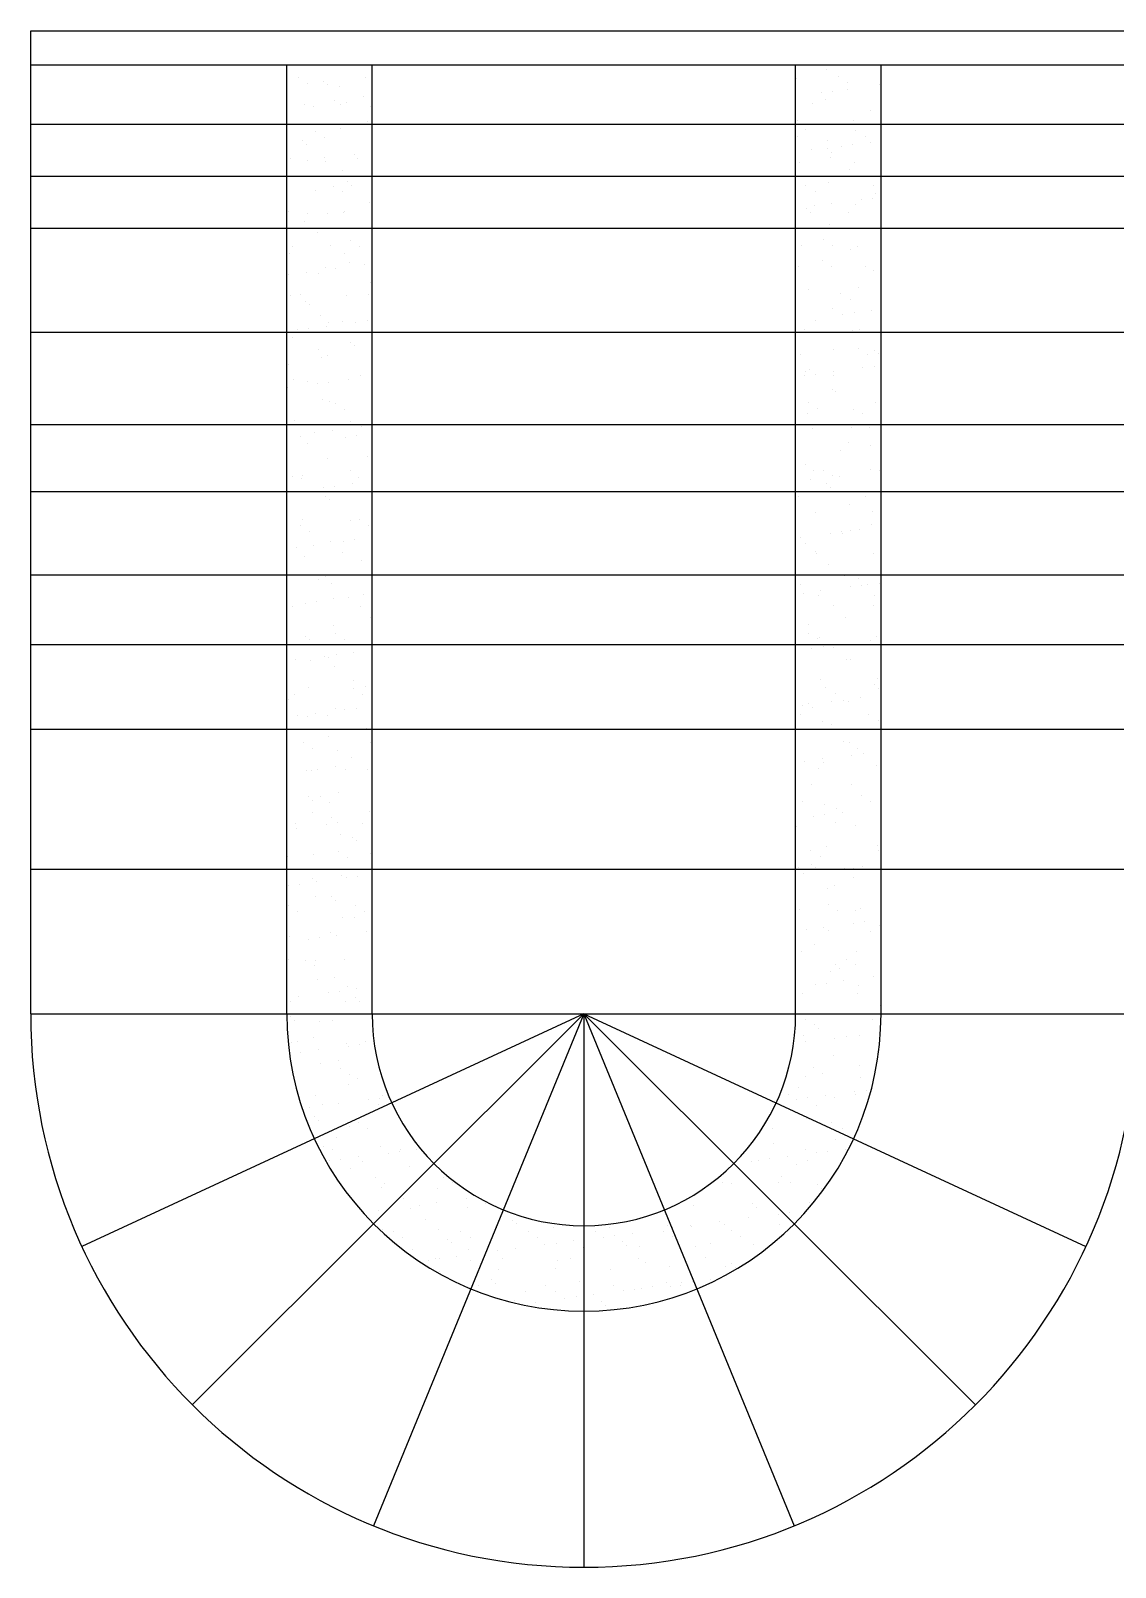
# Model space of a CAD drawing. Header units: inches. Extents: x 3.4 to 45.9, y 7.2 to 32.
# Drawn here: x 36.095 to 36.667, y 29.565 to 30.374 of the extents above; entities that cross this region are included whole.
import ezdxf

# ---------------------------------------------------------------- set-up
doc = ezdxf.new("R2010")
doc.units = ezdxf.units.IN
doc.header["$MEASUREMENT"] = 0
doc.layers.add('02', color=2, linetype='Continuous')
doc.layers.add('4', color=4, linetype='Continuous')

msp = doc.modelspace()

# ---------------------------------------------------------------- linework, layer by layer
at = {"layer": '02'}
for p, q in [((36.09511, 30.35632), (37.84471, 30.35632)), ((36.23011, 29.85613), (36.23011, 30.35632)), ((36.24331, 30.35625), (36.24331, 30.35625)), ((36.27511, 29.85613), (36.27511, 30.35632)), ((36.49831, 29.85613), (36.49831, 30.35632)), ((36.51443, 30.35392), (36.51443, 30.35392)), ((36.54331, 29.85613), (36.54331, 30.35632)), ((36.23611, 30.34967), (36.23611, 30.34967)), ((36.24093, 30.3466), (36.24093, 30.3466)), ((36.24936, 30.34771), (36.24936, 30.34771)), ((36.25147, 30.34577), (36.25147, 30.34577)), ((36.25781, 30.3448), (36.25781, 30.3448)), ((36.27171, 30.34973), (36.27171, 30.34973)), ((36.49866, 30.349), (36.49866, 30.349)), ((36.52087, 30.35018), (36.52087, 30.35018)), ((36.52569, 30.34711), (36.52569, 30.34711)), ((36.52581, 30.34349), (36.52581, 30.34349)), ((36.5425, 30.34579), (36.5425, 30.34579)), ((36.23954, 30.3355), (36.23954, 30.3355)), ((36.25506, 30.33754), (36.25506, 30.33754)), ((36.25828, 30.33554), (36.25828, 30.33554)), ((36.26141, 30.33666), (36.26141, 30.33666)), ((36.27031, 30.33955), (36.27031, 30.33955)), ((36.50745, 30.33599), (36.50745, 30.33599)), ((36.51174, 30.34174), (36.51174, 30.34174)), ((36.51412, 30.33828), (36.51412, 30.33828)), ((36.51769, 30.34252), (36.51769, 30.34252)), ((36.54304, 30.33606), (36.54304, 30.33606)), ((36.23025, 30.33427), (36.23025, 30.33427)), ((36.24403, 30.33422), (36.24403, 30.33422)), ((36.27395, 30.3346), (36.27395, 30.3346)), ((36.49938, 30.32698), (36.49938, 30.32698)), ((36.52862, 30.32684), (36.52862, 30.32684)), ((36.53786, 30.33245), (36.53786, 30.33245)), ((36.09511, 30.32509), (37.84849, 30.32509)), ((36.24534, 30.32104), (36.24534, 30.32104)), ((36.25853, 30.32277), (36.25853, 30.32277)), ((36.27279, 30.32624), (36.27279, 30.32624)), ((36.2749, 30.32431), (36.2749, 30.32431)), ((36.5035, 30.32242), (36.5035, 30.32242)), ((36.5301, 30.32156), (36.5301, 30.32156)), ((36.23843, 30.31621), (36.23843, 30.31621)), ((36.24054, 30.31428), (36.24054, 30.31428)), ((36.25016, 30.31797), (36.25016, 30.31797)), ((36.27467, 30.31258), (36.27467, 30.31258)), ((36.49933, 30.31843), (36.49933, 30.31843)), ((36.50675, 30.31149), (36.50675, 30.31149)), ((36.51484, 30.31626), (36.51484, 30.31626)), ((36.51487, 30.312), (36.51487, 30.312)), ((36.52228, 30.31353), (36.52228, 30.31353)), ((36.52823, 30.31431), (36.52823, 30.31431)), ((36.53492, 30.31849), (36.53492, 30.31849)), ((36.53752, 30.31554), (36.53752, 30.31554)), ((36.23192, 30.30685), (36.23192, 30.30685)), ((36.24078, 30.30607), (36.24078, 30.30607)), ((36.25008, 30.30729), (36.25008, 30.30729)), ((36.25048, 30.30516), (36.25048, 30.30516)), ((36.2656, 30.30933), (36.2656, 30.30933)), ((36.26752, 30.30692), (36.26752, 30.30692)), ((36.5001, 30.30495), (36.5001, 30.30495)), ((36.51668, 30.30737), (36.51668, 30.30737)), ((36.51698, 30.31007), (36.51698, 30.31007)), ((36.52934, 30.30481), (36.52934, 30.30481)), ((36.09511, 30.2977), (37.84849, 30.2977)), ((36.25925, 30.30075), (36.25925, 30.30075)), ((36.26186, 30.29474), (36.26186, 30.29474)), ((36.52692, 30.30095), (36.52692, 30.30095)), ((36.24547, 30.29017), (36.24547, 30.29017)), ((36.25458, 30.29242), (36.25458, 30.29242)), ((36.2594, 30.28935), (36.2594, 30.28935)), ((36.26396, 30.29281), (36.26396, 30.29281)), ((36.50374, 30.29287), (36.50374, 30.29287)), ((36.50856, 30.2898), (36.50856, 30.2898)), ((36.51556, 30.29424), (36.51556, 30.29424)), ((36.53933, 30.29294), (36.53933, 30.29294)), ((36.54041, 30.2886), (36.54041, 30.2886)), ((36.23074, 30.27887), (36.23074, 30.27887)), ((36.24115, 30.27823), (36.24115, 30.27823)), ((36.25997, 30.27873), (36.25997, 30.27873)), ((36.26062, 30.27908), (36.26062, 30.27908)), ((36.27391, 30.2837), (36.27391, 30.2837)), ((36.50394, 30.2805), (36.50394, 30.2805)), ((36.50605, 30.27857), (36.50605, 30.27857)), ((36.508, 30.28206), (36.508, 30.28206)), ((36.51729, 30.28328), (36.51729, 30.28328)), ((36.52591, 30.27875), (36.52591, 30.27875)), ((36.53006, 30.28279), (36.53006, 30.28279)), ((36.53281, 30.28532), (36.53281, 30.28532)), ((36.53876, 30.28611), (36.53876, 30.28611)), ((36.09511, 30.27031), (37.84849, 30.27031)), ((36.23955, 30.27366), (36.23955, 30.27366)), ((36.25132, 30.27786), (36.25132, 30.27786)), ((36.51628, 30.27221), (36.51628, 30.27221)), ((36.24619, 30.26815), (36.24619, 30.26815)), ((36.26381, 30.2638), (36.26381, 30.2638)), ((36.51297, 30.26425), (36.51297, 30.26425)), ((36.23146, 30.25684), (36.23146, 30.25684)), ((36.23303, 30.26066), (36.23303, 30.26066)), ((36.25303, 30.26131), (36.25303, 30.26131)), ((36.26069, 30.2567), (36.26069, 30.2567)), ((36.26863, 30.26073), (36.26863, 30.26073)), ((36.50154, 30.2609), (36.50154, 30.2609)), ((36.51779, 30.26118), (36.51779, 30.26118)), ((36.52737, 30.25903), (36.52737, 30.25903)), ((36.53078, 30.26076), (36.53078, 30.26076)), ((36.24039, 30.24683), (36.24039, 30.24683)), ((36.24691, 30.24613), (36.24691, 30.24613)), ((36.25038, 30.24961), (36.25038, 30.24961)), ((36.25591, 30.24887), (36.25591, 30.24887)), ((36.26298, 30.2522), (36.26298, 30.2522)), ((36.27115, 30.25088), (36.27115, 30.25088)), ((36.49955, 30.25006), (36.49955, 30.25006)), ((36.51259, 30.25307), (36.51259, 30.25307)), ((36.517, 30.25019), (36.517, 30.25019)), ((36.53514, 30.25013), (36.53514, 30.25013)), ((36.53942, 30.24799), (36.53942, 30.24799)), ((36.23109, 30.2456), (36.23109, 30.2456)), ((36.27435, 30.24177), (36.27435, 30.24177)), ((36.50506, 30.23796), (36.50506, 30.23796)), ((36.5315, 30.23874), (36.5315, 30.23874)), ((36.23218, 30.23482), (36.23218, 30.23482)), ((36.23744, 30.23511), (36.23744, 30.23511)), ((36.23999, 30.23174), (36.23999, 30.23174)), ((36.2421, 30.22981), (36.2421, 30.22981)), ((36.26141, 30.23468), (36.26141, 30.23468)), ((36.27304, 30.23518), (36.27304, 30.23518)), ((36.5222, 30.23563), (36.5222, 30.23563)), ((36.52702, 30.23256), (36.52702, 30.23256)), ((36.24763, 30.2241), (36.24763, 30.2241)), ((36.2724, 30.22145), (36.2724, 30.22145)), ((36.50878, 30.22144), (36.50878, 30.22144)), ((36.51772, 30.22816), (36.51772, 30.22816)), ((36.52312, 30.22486), (36.52312, 30.22486)), ((36.52907, 30.22564), (36.52907, 30.22564)), ((36.53837, 30.22687), (36.53837, 30.22687)), ((36.09511, 30.21554), (37.84849, 30.21554)), ((36.23568, 30.21661), (36.23568, 30.21661)), ((36.24163, 30.2174), (36.24163, 30.2174)), ((36.25093, 30.21862), (36.25093, 30.21862)), ((36.25204, 30.2207), (36.25204, 30.2207)), ((36.25961, 30.22099), (36.25961, 30.22099)), ((36.26645, 30.22066), (36.26645, 30.22066)), ((36.50298, 30.21686), (36.50298, 30.21686)), ((36.52849, 30.21649), (36.52849, 30.21649)), ((36.53222, 30.21672), (36.53222, 30.21672)), ((36.2329, 30.2128), (36.2329, 30.2128)), ((36.24667, 30.20649), (36.24667, 30.20649)), ((36.26342, 30.21027), (36.26342, 30.21027)), ((36.26553, 30.20834), (36.26553, 30.20834)), ((36.51844, 30.20614), (36.51844, 30.20614)), ((36.53143, 30.20701), (36.53143, 30.20701)), ((36.53986, 30.20606), (36.53986, 30.20606)), ((36.23117, 30.19831), (36.23117, 30.19831)), ((36.24835, 30.20208), (36.24835, 30.20208)), ((36.25149, 30.20342), (36.25149, 30.20342)), ((36.50066, 30.20387), (36.50066, 30.20387)), ((36.53625, 30.20394), (36.53625, 30.20394)), ((36.53961, 30.19744), (36.53961, 30.19744)), ((36.54197, 30.20413), (36.54197, 30.20413)), ((36.23362, 30.19077), (36.23362, 30.19077)), ((36.24111, 30.1892), (36.24111, 30.1892)), ((36.25217, 30.18919), (36.25217, 30.18919)), ((36.26285, 30.19063), (36.26285, 30.19063)), ((36.26885, 30.19237), (36.26885, 30.19237)), ((36.5029, 30.1926), (36.5029, 30.1926)), ((36.5037, 30.19483), (36.5037, 30.19483)), ((36.5055, 30.19603), (36.5055, 30.19603)), ((36.50885, 30.19339), (36.50885, 30.19339)), ((36.51801, 30.19282), (36.51801, 30.19282)), ((36.51814, 30.19461), (36.51814, 30.19461)), ((36.53366, 30.19665), (36.53366, 30.19665)), ((36.2307, 30.18636), (36.2307, 30.18636)), ((36.24622, 30.18841), (36.24622, 30.18841)), ((36.51755, 30.18499), (36.51755, 30.18499)), ((36.51916, 30.18412), (36.51916, 30.18412)), ((36.24907, 30.18006), (36.24907, 30.18006)), ((36.25249, 30.17877), (36.25249, 30.17877)), ((36.25591, 30.17787), (36.25591, 30.17787)), ((36.26073, 30.1748), (36.26073, 30.1748)), ((36.50442, 30.17281), (36.50442, 30.17281)), ((36.50507, 30.17832), (36.50507, 30.17832)), ((36.50989, 30.17525), (36.50989, 30.17525)), ((36.52893, 30.17456), (36.52893, 30.17456)), ((36.54066, 30.17839), (36.54066, 30.17839)), ((36.09511, 30.16686), (37.84849, 30.16686)), ((36.23434, 30.16875), (36.23434, 30.16875)), ((36.26357, 30.16861), (36.26357, 30.16861)), ((36.26952, 30.1657), (36.26952, 30.1657)), ((36.50138, 30.16663), (36.50138, 30.16663)), ((36.52773, 30.1651), (36.52773, 30.1651)), ((36.53366, 30.17267), (36.53366, 30.17267)), ((36.53716, 30.165), (36.53716, 30.165)), ((36.23716, 30.16056), (36.23716, 30.16056)), ((36.24116, 30.15678), (36.24116, 30.15678)), ((36.2447, 30.16244), (36.2447, 30.16244)), ((36.254, 30.16366), (36.254, 30.16366)), ((36.26123, 30.16019), (36.26123, 30.16019)), ((36.26708, 30.16094), (36.26708, 30.16094)), ((36.50724, 30.16462), (36.50724, 30.16462)), ((36.52591, 30.1573), (36.52591, 30.1573)), ((36.25166, 30.14911), (36.25166, 30.14911)), ((36.27261, 30.14977), (36.27261, 30.14977)), ((36.52175, 30.15317), (36.52175, 30.15317)), ((36.53767, 30.15598), (36.53767, 30.15598)), ((36.26381, 30.14235), (36.26381, 30.14235)), ((36.27471, 30.14784), (36.27471, 30.14784)), ((36.50331, 30.14595), (36.50331, 30.14595)), ((36.50796, 30.1426), (36.50796, 30.1426)), ((36.51297, 30.1428), (36.51297, 30.1428)), ((36.53788, 30.14298), (36.53788, 30.14298)), ((36.54268, 30.14248), (36.54268, 30.14248)), ((36.23304, 30.13922), (36.23304, 30.13922)), ((36.23788, 30.13854), (36.23788, 30.13854)), ((36.23825, 30.13974), (36.23825, 30.13974)), ((36.24929, 30.13345), (36.24929, 30.13345)), ((36.25524, 30.13423), (36.25524, 30.13423)), ((36.26453, 30.13545), (36.26453, 30.13545)), ((36.2678, 30.13892), (36.2678, 30.13892)), ((36.50597, 30.13764), (36.50597, 30.13764)), ((36.51469, 30.13553), (36.51469, 30.13553)), ((36.51679, 30.1336), (36.51679, 30.1336)), ((36.51779, 30.13973), (36.51779, 30.13973)), ((36.52121, 30.13965), (36.52121, 30.13965)), ((36.09511, 30.13148), (37.84849, 30.13148)), ((36.23377, 30.1314), (36.23377, 30.1314)), ((36.2503, 30.1287), (36.2503, 30.1287)), ((36.25238, 30.12709), (36.25238, 30.12709)), ((36.49955, 30.12861), (36.49955, 30.12861)), ((36.52247, 30.13115), (36.52247, 30.13115)), ((36.52674, 30.12448), (36.52674, 30.12448)), ((36.53515, 30.12868), (36.53515, 30.12868)), ((36.2386, 30.11651), (36.2386, 30.11651)), ((36.26378, 30.11634), (36.26378, 30.11634)), ((36.26852, 30.11689), (36.26852, 30.11689)), ((36.50868, 30.12057), (36.50868, 30.12057)), ((36.5386, 30.12096), (36.5386, 30.12096)), ((36.23745, 30.11366), (36.23745, 30.11366)), ((36.24227, 30.11059), (36.24227, 30.11059)), ((36.27304, 30.11373), (36.27304, 30.11373)), ((36.5165, 30.10944), (36.5165, 30.10944)), ((36.52245, 30.11022), (36.52245, 30.11022)), ((36.52319, 30.10913), (36.52319, 30.10913)), ((36.52702, 30.11111), (36.52702, 30.11111)), ((36.53175, 30.11144), (36.53175, 30.11144)), ((36.53811, 30.11406), (36.53811, 30.11406)), ((36.23501, 30.10197), (36.23501, 30.10197)), ((36.24431, 30.1032), (36.24431, 30.1032)), ((36.2531, 30.10507), (36.2531, 30.10507)), ((36.25983, 30.10524), (36.25983, 30.10524)), ((36.26578, 30.10602), (36.26578, 30.10602)), ((36.27507, 30.10725), (36.27507, 30.10725)), ((36.50098, 30.10739), (36.50098, 30.10739)), ((36.50375, 30.10403), (36.50375, 30.10403)), ((36.50878, 30.09999), (36.50878, 30.09999)), ((36.23936, 30.0972), (36.23936, 30.0972)), ((36.25962, 30.09954), (36.25962, 30.09954)), ((36.26924, 30.09487), (36.26924, 30.09487)), ((36.5094, 30.09855), (36.5094, 30.09855)), ((36.51581, 30.09299), (36.51581, 30.09299)), ((36.53932, 30.09893), (36.53932, 30.09893)), ((36.09511, 30.0875), (37.84849, 30.0875)), ((36.24668, 30.08504), (36.24668, 30.08504)), ((36.25074, 30.08677), (36.25074, 30.08677)), ((36.52391, 30.0871), (36.52391, 30.0871)), ((36.53144, 30.08556), (36.53144, 30.08556)), ((36.25382, 30.08304), (36.25382, 30.08304)), ((36.26279, 30.07573), (36.26279, 30.07573)), ((36.27037, 30.07703), (36.27037, 30.07703)), ((36.50066, 30.08242), (36.50066, 30.08242)), ((36.50223, 30.07796), (36.50223, 30.07796)), ((36.51012, 30.07653), (36.51012, 30.07653)), ((36.51152, 30.07919), (36.51152, 30.07919)), ((36.52704, 30.08123), (36.52704, 30.08123)), ((36.53299, 30.08201), (36.53299, 30.08201)), ((36.53626, 30.08249), (36.53626, 30.08249)), ((36.54004, 30.07691), (36.54004, 30.07691)), ((36.54228, 30.08324), (36.54228, 30.08324)), ((36.23326, 30.07085), (36.23326, 30.07085)), ((36.24004, 30.07247), (36.24004, 30.07247)), ((36.24555, 30.07377), (36.24555, 30.07377)), ((36.25484, 30.07499), (36.25484, 30.07499)), ((36.26885, 30.07092), (36.26885, 30.07092)), ((36.51801, 30.07137), (36.51801, 30.07137)), ((36.53923, 30.07152), (36.53923, 30.07152)), ((36.25454, 30.06102), (36.25454, 30.06102)), ((36.27417, 30.0653), (36.27417, 30.0653)), ((36.50487, 30.06149), (36.50487, 30.06149)), ((36.52463, 30.06508), (36.52463, 30.06508)), ((36.23981, 30.05527), (36.23981, 30.05527)), ((36.24191, 30.05334), (36.24191, 30.05334)), ((36.25591, 30.05642), (36.25591, 30.05642)), ((36.26073, 30.05335), (36.26073, 30.05335)), ((36.50507, 30.05687), (36.50507, 30.05687)), ((36.50989, 30.0538), (36.50989, 30.0538)), ((36.51084, 30.0545), (36.51084, 30.0545)), ((36.53758, 30.05302), (36.53758, 30.05302)), ((36.54076, 30.05489), (36.54076, 30.05489)), ((36.09511, 30.05086), (37.84849, 30.05086)), ((36.25014, 30.04478), (36.25014, 30.04478)), ((36.25186, 30.04423), (36.25186, 30.04423)), ((36.25609, 30.04556), (36.25609, 30.04556)), ((36.26538, 30.04678), (36.26538, 30.04678)), ((36.27068, 30.05082), (36.27068, 30.05082)), ((36.50681, 30.04897), (36.50681, 30.04897)), ((36.51276, 30.04976), (36.51276, 30.04976)), ((36.51625, 30.05106), (36.51625, 30.05106)), ((36.51836, 30.04913), (36.51836, 30.04913)), ((36.52206, 30.05098), (36.52206, 30.05098)), ((36.23462, 30.04273), (36.23462, 30.04273)), ((36.24249, 30.04223), (36.24249, 30.04223)), ((36.25526, 30.039), (36.25526, 30.039)), ((36.52535, 30.04306), (36.52535, 30.04306)), ((36.52724, 30.04275), (36.52724, 30.04275)), ((36.24148, 30.02842), (36.24148, 30.02842)), ((36.26514, 30.0278), (36.26514, 30.0278)), ((36.26534, 30.03188), (36.26534, 30.03188)), ((36.2714, 30.0288), (36.2714, 30.0288)), ((36.51156, 30.03248), (36.51156, 30.03248)), ((36.5143, 30.02825), (36.5143, 30.02825)), ((36.53968, 30.0296), (36.53968, 30.0296)), ((36.54148, 30.03286), (36.54148, 30.03286)), ((36.54178, 30.02766), (36.54178, 30.02766)), ((36.23098, 30.02184), (36.23098, 30.02184)), ((36.23437, 30.02466), (36.23437, 30.02466)), ((36.26996, 30.02473), (36.26996, 30.02473)), ((36.50532, 30.01956), (36.50532, 30.01956)), ((36.51735, 30.02077), (36.51735, 30.02077)), ((36.51912, 30.02518), (36.51912, 30.02518)), ((36.5233, 30.02155), (36.5233, 30.02155)), ((36.52607, 30.02103), (36.52607, 30.02103)), ((36.53259, 30.02277), (36.53259, 30.02277)), ((36.23586, 30.0133), (36.23586, 30.0133)), ((36.24093, 30.01273), (36.24093, 30.01273)), ((36.24515, 30.01453), (36.24515, 30.01453)), ((36.25172, 30.01361), (36.25172, 30.01361)), ((36.25598, 30.01697), (36.25598, 30.01697)), ((36.26068, 30.01657), (36.26068, 30.01657)), ((36.26663, 30.01735), (36.26663, 30.01735)), ((36.50088, 30.01406), (36.50088, 30.01406)), ((36.50183, 30.01872), (36.50183, 30.01872)), ((36.50742, 30.01763), (36.50742, 30.01763)), ((36.53648, 30.01413), (36.53648, 30.01413)), ((36.5422, 30.01084), (36.5422, 30.01084)), ((36.09511, 30.00616), (37.84849, 30.00616)), ((36.2422, 30.0064), (36.2422, 30.0064)), ((36.27212, 30.00678), (36.27212, 30.00678)), ((36.51228, 30.01046), (36.51228, 30.01046)), ((36.51737, 30.00852), (36.51737, 30.00852)), ((36.23878, 29.99911), (36.23878, 29.99911)), ((36.2436, 29.99604), (36.2436, 29.99604)), ((36.2523, 30.00231), (36.2523, 30.00231)), ((36.2567, 29.99495), (36.2567, 29.99495)), ((36.27437, 29.99918), (36.27437, 29.99918)), ((36.52353, 29.99963), (36.52353, 29.99963)), ((36.52679, 29.99901), (36.52679, 29.99901)), ((36.53085, 29.99617), (36.53085, 29.99617)), ((36.26435, 29.99126), (36.26435, 29.99126)), ((36.50307, 29.98929), (36.50307, 29.98929)), ((36.51237, 29.99052), (36.51237, 29.99052)), ((36.513, 29.98843), (36.513, 29.98843)), ((36.52789, 29.99256), (36.52789, 29.99256)), ((36.53384, 29.99334), (36.53384, 29.99334)), ((36.54079, 29.98705), (36.54079, 29.98705)), ((36.54313, 29.99457), (36.54313, 29.99457)), ((36.24045, 29.98431), (36.24045, 29.98431)), ((36.24292, 29.98437), (36.24292, 29.98437)), ((36.2464, 29.9851), (36.2464, 29.9851)), ((36.25569, 29.98632), (36.25569, 29.98632)), ((36.26095, 29.98499), (36.26095, 29.98499)), ((36.27284, 29.98475), (36.27284, 29.98475)), ((36.51011, 29.98544), (36.51011, 29.98544)), ((36.24137, 29.97081), (36.24137, 29.97081)), ((36.24801, 29.97049), (36.24801, 29.97049)), ((36.25742, 29.97292), (36.25742, 29.97292)), ((36.50643, 29.97702), (36.50643, 29.97702)), ((36.52751, 29.97699), (36.52751, 29.97699)), ((36.53277, 29.97101), (36.53277, 29.97101)), ((36.24348, 29.96888), (36.24348, 29.96888)), ((36.24364, 29.96235), (36.24364, 29.96235)), ((36.25283, 29.96742), (36.25283, 29.96742)), ((36.27356, 29.96273), (36.27356, 29.96273)), ((36.50199, 29.96787), (36.50199, 29.96787)), ((36.51372, 29.96641), (36.51372, 29.96641)), ((36.51992, 29.96467), (36.51992, 29.96467)), ((36.5229, 29.96231), (36.5229, 29.96231)), ((36.53759, 29.96794), (36.53759, 29.96794)), ((36.23459, 29.9563), (36.23459, 29.9563)), ((36.25099, 29.95611), (36.25099, 29.95611)), ((36.25342, 29.95977), (36.25342, 29.95977)), ((36.25694, 29.95689), (36.25694, 29.95689)), ((36.27018, 29.95636), (36.27018, 29.95636)), ((36.49899, 29.9551), (36.49899, 29.9551)), ((36.50766, 29.9603), (36.50766, 29.9603)), ((36.51361, 29.96109), (36.51361, 29.96109)), ((36.51934, 29.95682), (36.51934, 29.95682)), ((36.52986, 29.95555), (36.52986, 29.95555)), ((36.23546, 29.95406), (36.23546, 29.95406)), ((36.25814, 29.9509), (36.25814, 29.9509)), ((36.2648, 29.94934), (36.2648, 29.94934)), ((36.2669, 29.94741), (36.2669, 29.94741)), ((36.23044, 29.93931), (36.23044, 29.93931)), ((36.24436, 29.94032), (36.24436, 29.94032)), ((36.25724, 29.94187), (36.25724, 29.94187)), ((36.26206, 29.9388), (36.26206, 29.9388)), ((36.27428, 29.94071), (36.27428, 29.94071)), ((36.5064, 29.94232), (36.5064, 29.94232)), ((36.51122, 29.93925), (36.51122, 29.93925)), ((36.51444, 29.94439), (36.51444, 29.94439)), ((36.54124, 29.94513), (36.54124, 29.94513)), ((36.542, 29.94239), (36.542, 29.94239)), ((36.09511, 29.93251), (37.84849, 29.93251)), ((36.49971, 29.93308), (36.49971, 29.93308)), ((36.50268, 29.93005), (36.50268, 29.93005)), ((36.50688, 29.9351), (36.50688, 29.9351)), ((36.50899, 29.93317), (36.50899, 29.93317)), ((36.5182, 29.9321), (36.5182, 29.9321)), ((36.52415, 29.93288), (36.52415, 29.93288)), ((36.52895, 29.93294), (36.52895, 29.93294)), ((36.53344, 29.9341), (36.53344, 29.9341)), ((36.23076, 29.92385), (36.23076, 29.92385)), ((36.23671, 29.92463), (36.23671, 29.92463)), ((36.24382, 29.92768), (36.24382, 29.92768)), ((36.246, 29.92586), (36.246, 29.92586)), ((36.25886, 29.92888), (36.25886, 29.92888)), ((36.26153, 29.9279), (36.26153, 29.9279)), ((36.26748, 29.92868), (36.26748, 29.92868)), ((36.51516, 29.92236), (36.51516, 29.92236)), ((36.51893, 29.92406), (36.51893, 29.92406)), ((36.52857, 29.9282), (36.52857, 29.9282)), ((36.24508, 29.9183), (36.24508, 29.9183)), ((36.25386, 29.91784), (36.25386, 29.91784)), ((36.25597, 29.91591), (36.25597, 29.91591)), ((36.275, 29.91868), (36.275, 29.91868)), ((36.51563, 29.9137), (36.51563, 29.9137)), ((36.23034, 29.90699), (36.23034, 29.90699)), ((36.23088, 29.91318), (36.23088, 29.91318)), ((36.2357, 29.91011), (36.2357, 29.91011)), ((36.25958, 29.90685), (36.25958, 29.90685)), ((36.26591, 29.9068), (36.26591, 29.9068)), ((36.26647, 29.91325), (36.26647, 29.91325)), ((36.27129, 29.91018), (36.27129, 29.91018)), ((36.50043, 29.91105), (36.50043, 29.91105)), ((36.52045, 29.91063), (36.52045, 29.91063)), ((36.52967, 29.91091), (36.52967, 29.91091)), ((36.53241, 29.9117), (36.53241, 29.9117)), ((36.25305, 29.89906), (36.25305, 29.89906)), ((36.25654, 29.89765), (36.25654, 29.89765)), ((36.27207, 29.89969), (36.27207, 29.89969)), ((36.50392, 29.90062), (36.50392, 29.90062)), ((36.51321, 29.90185), (36.51321, 29.90185)), ((36.51588, 29.90034), (36.51588, 29.90034)), ((36.52874, 29.90389), (36.52874, 29.90389)), ((36.53469, 29.90467), (36.53469, 29.90467)), ((36.53781, 29.89957), (36.53781, 29.89957)), ((36.54236, 29.90259), (36.54236, 29.90259)), ((36.23155, 29.89677), (36.23155, 29.89677)), ((36.2413, 29.89564), (36.2413, 29.89564)), ((36.24725, 29.89643), (36.24725, 29.89643)), ((36.508, 29.89256), (36.508, 29.89256)), ((36.23106, 29.88497), (36.23106, 29.88497)), ((36.24011, 29.88456), (36.24011, 29.88456)), ((36.24493, 29.88149), (36.24493, 29.88149)), ((36.24504, 29.88441), (36.24504, 29.88441)), ((36.2603, 29.88483), (36.2603, 29.88483)), ((36.50115, 29.88903), (36.50115, 29.88903)), ((36.51937, 29.88213), (36.51937, 29.88213)), ((36.52486, 29.88508), (36.52486, 29.88508)), ((36.52968, 29.88201), (36.52968, 29.88201)), ((36.53039, 29.88889), (36.53039, 29.88889)), ((36.24652, 29.87425), (36.24652, 29.87425)), ((36.25498, 29.8753), (36.25498, 29.8753)), ((36.5166, 29.87831), (36.5166, 29.87831)), ((36.52148, 29.8802), (36.52148, 29.8802)), ((36.52375, 29.87364), (36.52375, 29.87364)), ((36.53928, 29.87568), (36.53928, 29.87568)), ((36.23631, 29.86539), (36.23631, 29.86539)), ((36.25184, 29.86744), (36.25184, 29.86744)), ((36.25779, 29.86822), (36.25779, 29.86822)), ((36.26228, 29.87043), (36.26228, 29.87043)), ((36.26708, 29.86944), (36.26708, 29.86944)), ((36.50187, 29.86701), (36.50187, 29.86701)), ((36.50851, 29.87163), (36.50851, 29.87163)), ((36.51446, 29.87242), (36.51446, 29.87242)), ((36.53111, 29.86687), (36.53111, 29.86687)), ((36.53142, 29.87109), (36.53142, 29.87109)), ((36.23178, 29.86295), (36.23178, 29.86295)), ((36.26102, 29.86281), (36.26102, 29.86281)), ((36.26636, 29.86488), (36.26636, 29.86488)), ((36.26846, 29.86295), (36.26846, 29.86295)), ((36.5428, 29.86067), (36.5428, 29.86067)), ((36.09511, 29.85613), (37.84849, 29.85613)), ((36.38671, 29.85613), (36.12208, 29.73366)), ((36.38671, 29.85613), (36.18029, 29.65017)), ((36.232, 29.85484), (36.232, 29.85484)), ((36.2341, 29.85291), (36.2341, 29.85291)), ((36.24724, 29.85223), (36.24724, 29.85223)), ((36.24934, 29.85594), (36.24934, 29.85594)), ((36.25416, 29.85287), (36.25416, 29.85287)), ((36.38671, 29.85613), (36.27584, 29.58643)), ((36.38671, 29.85613), (36.38671, 29.56453)), ((36.38671, 29.85613), (36.49759, 29.58643)), ((36.38671, 29.85613), (36.59314, 29.65017)), ((36.38671, 29.85613), (36.65135, 29.73366)), ((36.4985, 29.85639), (36.4985, 29.85639)), ((36.50332, 29.85332), (36.50332, 29.85332)), ((36.50844, 29.85063), (36.50844, 29.85063)), ((36.51732, 29.85629), (36.51732, 29.85629)), ((36.5341, 29.85646), (36.5341, 29.85646)), ((36.53892, 29.85338), (36.53892, 29.85338)), ((36.2325, 29.84092), (36.2325, 29.84092)), ((36.23592, 29.84175), (36.23592, 29.84175)), ((36.24405, 29.8438), (36.24405, 29.8438)), ((36.26174, 29.84078), (36.26174, 29.84078)), ((36.27151, 29.84181), (36.27151, 29.84181)), ((36.50259, 29.84498), (36.50259, 29.84498)), ((36.50352, 29.84138), (36.50352, 29.84138)), ((36.51055, 29.8487), (36.51055, 29.8487)), ((36.51905, 29.84343), (36.51905, 29.84343)), ((36.525, 29.84421), (36.525, 29.84421)), ((36.53183, 29.84484), (36.53183, 29.84484)), ((36.23161, 29.83518), (36.23161, 29.83518)), ((36.23756, 29.83596), (36.23756, 29.83596)), ((36.24685, 29.83719), (36.24685, 29.83719)), ((36.26238, 29.83923), (36.26238, 29.83923)), ((36.26832, 29.84001), (36.26832, 29.84001)), ((36.51804, 29.83427), (36.51804, 29.83427)), ((36.24796, 29.83021), (36.24796, 29.83021)), ((36.25753, 29.83145), (36.25753, 29.83145)), ((36.25857, 29.82732), (36.25857, 29.82732)), ((36.27788, 29.83059), (36.27788, 29.83059)), ((36.50773, 29.82777), (36.50773, 29.82777)), ((36.51255, 29.8247), (36.51255, 29.8247)), ((36.53187, 29.82917), (36.53187, 29.82917)), ((36.26246, 29.81876), (36.26246, 29.81876)), ((36.26339, 29.82425), (36.26339, 29.82425)), ((36.26748, 29.82233), (36.26748, 29.82233)), ((36.49961, 29.8172), (36.49961, 29.8172)), ((36.50331, 29.82296), (36.50331, 29.82296)), ((36.53255, 29.82282), (36.53255, 29.82282)), ((36.24515, 29.81313), (36.24515, 29.81313)), ((36.25739, 29.80898), (36.25739, 29.80898)), ((36.27291, 29.81102), (36.27291, 29.81102)), ((36.2786, 29.80856), (36.2786, 29.80856)), ((36.27886, 29.81181), (36.27886, 29.81181)), ((36.28074, 29.81319), (36.28074, 29.81319)), ((36.49431, 29.81358), (36.49431, 29.81358)), ((36.49882, 29.81117), (36.49882, 29.81117)), ((36.50477, 29.81195), (36.50477, 29.81195)), ((36.51406, 29.81318), (36.51406, 29.81318)), ((36.51876, 29.81224), (36.51876, 29.81224)), ((36.52959, 29.81522), (36.52959, 29.81522)), ((36.5299, 29.81364), (36.5299, 29.81364)), ((36.53554, 29.816), (36.53554, 29.816)), ((36.24215, 29.80697), (36.24215, 29.80697)), ((36.24449, 29.80188), (36.24449, 29.80188)), ((36.24868, 29.80818), (36.24868, 29.80818)), ((36.50403, 29.80094), (36.50403, 29.80094)), ((36.50956, 29.80809), (36.50956, 29.80809)), ((36.2466, 29.79995), (36.2466, 29.79995)), ((36.26318, 29.79674), (36.26318, 29.79674)), ((36.2678, 29.79869), (36.2678, 29.79869)), ((36.27262, 29.79562), (36.27262, 29.79562)), ((36.48619, 29.79601), (36.48619, 29.79601)), ((36.51696, 29.79915), (36.51696, 29.79915)), ((36.52304, 29.79574), (36.52304, 29.79574)), ((36.2494, 29.78616), (36.2494, 29.78616)), ((36.25438, 29.7845), (36.25438, 29.7845)), ((36.25654, 29.79084), (36.25654, 29.79084)), ((36.27932, 29.78654), (36.27932, 29.78654)), ((36.28997, 29.78457), (36.28997, 29.78457)), ((36.29869, 29.78482), (36.29869, 29.78482)), ((36.48657, 29.78764), (36.48657, 29.78764)), ((36.50354, 29.78496), (36.50354, 29.78496)), ((36.51948, 29.79022), (36.51948, 29.79022)), ((36.5246, 29.78497), (36.5246, 29.78497)), ((36.25269, 29.77877), (36.25269, 29.77877)), ((36.25863, 29.77955), (36.25863, 29.77955)), ((36.26793, 29.78077), (36.26793, 29.78077)), ((36.27003, 29.77848), (36.27003, 29.77848)), ((36.28345, 29.78282), (36.28345, 29.78282)), ((36.2894, 29.7836), (36.2894, 29.7836)), ((36.47483, 29.77853), (36.47483, 29.77853)), ((36.47859, 29.77891), (36.47859, 29.77891)), ((36.48454, 29.7797), (36.48454, 29.7797)), ((36.49383, 29.78092), (36.49383, 29.78092)), ((36.49863, 29.77659), (36.49863, 29.77659)), ((36.50475, 29.77891), (36.50475, 29.77891)), ((36.50936, 29.78296), (36.50936, 29.78296)), ((36.51531, 29.78375), (36.51531, 29.78375)), ((36.2639, 29.77471), (36.2639, 29.77471)), ((36.27703, 29.77007), (36.27703, 29.77007)), ((36.29477, 29.77582), (36.29477, 29.77582)), ((36.31263, 29.77014), (36.31263, 29.77014)), ((36.4906, 29.77046), (36.4906, 29.77046)), ((36.28004, 29.76452), (36.28004, 29.76452)), ((36.28185, 29.767), (36.28185, 29.767)), ((36.30927, 29.76438), (36.30927, 29.76438)), ((36.31745, 29.76707), (36.31745, 29.76707)), ((36.45983, 29.76732), (36.45983, 29.76732)), ((36.46427, 29.76656), (36.46427, 29.76656)), ((36.48933, 29.76708), (36.48933, 29.76708)), ((36.49542, 29.76739), (36.49542, 29.76739)), ((36.51, 29.76617), (36.51, 29.76617)), ((36.51211, 29.76424), (36.51211, 29.76424)), ((36.27847, 29.75257), (36.27847, 29.75257)), ((36.29135, 29.75894), (36.29135, 29.75894)), ((36.29549, 29.7538), (36.29549, 29.7538)), ((36.29994, 29.75539), (36.29994, 29.75539)), ((36.30923, 29.75662), (36.30923, 29.75662)), ((36.32476, 29.75866), (36.32476, 29.75866)), ((36.32541, 29.75418), (36.32541, 29.75418)), ((36.33071, 29.75944), (36.33071, 29.75944)), ((36.3348, 29.75601), (36.3348, 29.75601)), ((36.44468, 29.7554), (36.44468, 29.7554)), ((36.47555, 29.75651), (36.47555, 29.75651)), ((36.47775, 29.75421), (36.47775, 29.75421)), ((36.50547, 29.75689), (36.50547, 29.75689)), ((36.3034, 29.7479), (36.3034, 29.7479)), ((36.34913, 29.74751), (36.34913, 29.74751)), ((36.35124, 29.74558), (36.35124, 29.74558)), ((36.37079, 29.74385), (36.37079, 29.74385)), ((36.40002, 29.74371), (36.40002, 29.74371)), ((36.4309, 29.74482), (36.4309, 29.74482)), ((36.44284, 29.74461), (36.44284, 29.74461)), ((36.44339, 29.74417), (36.44339, 29.74417)), ((36.45836, 29.74666), (36.45836, 29.74666)), ((36.46081, 29.7452), (36.46081, 29.7452)), ((36.47361, 29.74866), (36.47361, 29.74866)), ((36.48913, 29.75071), (36.48913, 29.75071)), ((36.49005, 29.74506), (36.49005, 29.74506)), ((36.49508, 29.75149), (36.49508, 29.75149)), ((36.28076, 29.74249), (36.28076, 29.74249)), ((36.28626, 29.74145), (36.28626, 29.74145)), ((36.29108, 29.73838), (36.29108, 29.73838)), ((36.30999, 29.74235), (36.30999, 29.74235)), ((36.31477, 29.73748), (36.31477, 29.73748)), ((36.31688, 29.73555), (36.31688, 29.73555)), ((36.32186, 29.74151), (36.32186, 29.74151)), ((36.32668, 29.73844), (36.32668, 29.73844)), ((36.34087, 29.74347), (36.34087, 29.74347)), ((36.35745, 29.74158), (36.35745, 29.74158)), ((36.36227, 29.73851), (36.36227, 29.73851)), ((36.3813, 29.73651), (36.3813, 29.73651)), ((36.39305, 29.74164), (36.39305, 29.74164)), ((36.39683, 29.73855), (36.39683, 29.73855)), ((36.40278, 29.73934), (36.40278, 29.73934)), ((36.40692, 29.73607), (36.40692, 29.73607)), ((36.41207, 29.74056), (36.41207, 29.74056)), ((36.42864, 29.74171), (36.42864, 29.74171)), ((36.43346, 29.73864), (36.43346, 29.73864)), ((36.43355, 29.74339), (36.43355, 29.74339)), ((36.46424, 29.74177), (36.46424, 29.74177)), ((36.46906, 29.7387), (36.46906, 29.7387)), ((36.29621, 29.73178), (36.29621, 29.73178)), ((36.31977, 29.72841), (36.31977, 29.72841)), ((36.32613, 29.73216), (36.32613, 29.73216)), ((36.3353, 29.73045), (36.3353, 29.73045)), ((36.34125, 29.73124), (36.34125, 29.73124)), ((36.35054, 29.73246), (36.35054, 29.73246)), ((36.36606, 29.7345), (36.36606, 29.7345)), ((36.37201, 29.73529), (36.37201, 29.73529)), ((36.37962, 29.72745), (36.37962, 29.72745)), ((36.38624, 29.73313), (36.38624, 29.73313)), ((36.40903, 29.73414), (36.40903, 29.73414)), ((36.41522, 29.72752), (36.41522, 29.72752)), ((36.41616, 29.73351), (36.41616, 29.73351)), ((36.4454, 29.73337), (36.4454, 29.73337)), ((36.45081, 29.72758), (36.45081, 29.72758)), ((36.45333, 29.73506), (36.45333, 29.73506)), ((36.47627, 29.73448), (36.47627, 29.73448)), ((36.30453, 29.7264), (36.30453, 29.7264)), ((36.30844, 29.72733), (36.30844, 29.72733)), ((36.31048, 29.72719), (36.31048, 29.72719)), ((36.31071, 29.72033), (36.31071, 29.72033)), ((36.32683, 29.72643), (36.32683, 29.72643)), ((36.34159, 29.72144), (36.34159, 29.72144)), ((36.34403, 29.72739), (36.34403, 29.72739)), ((36.37151, 29.72182), (36.37151, 29.72182)), ((36.37256, 29.72604), (36.37256, 29.72604)), ((36.40074, 29.72168), (36.40074, 29.72168)), ((36.41897, 29.72503), (36.41897, 29.72503)), ((36.43162, 29.7228), (36.43162, 29.7228)), ((36.46153, 29.72318), (36.46153, 29.72318)), ((36.46471, 29.72464), (36.46471, 29.72464)), ((36.46682, 29.72271), (36.46682, 29.72271)), ((36.33109, 29.71289), (36.33109, 29.71289)), ((36.3382, 29.71601), (36.3382, 29.71601)), ((36.34031, 29.71408), (36.34031, 29.71408)), ((36.36668, 29.71296), (36.36668, 29.71296)), ((36.38461, 29.715), (36.38461, 29.715)), ((36.40228, 29.71302), (36.40228, 29.71302)), ((36.41688, 29.71149), (36.41688, 29.71149)), ((36.42261, 29.71235), (36.42261, 29.71235)), ((36.43035, 29.71461), (36.43035, 29.71461)), ((36.43246, 29.71268), (36.43246, 29.71268)), ((36.43787, 29.71309), (36.43787, 29.71309)), ((36.43814, 29.7144), (36.43814, 29.7144)), ((36.44408, 29.71518), (36.44408, 29.71518)), ((36.44612, 29.71135), (36.44612, 29.71135)), ((36.45338, 29.71641), (36.45338, 29.71641)), ((36.35025, 29.70497), (36.35025, 29.70497)), ((36.35609, 29.70999), (36.35609, 29.70999)), ((36.36108, 29.70425), (36.36108, 29.70425)), ((36.3715, 29.70989), (36.3715, 29.70989)), ((36.3766, 29.7063), (36.3766, 29.7063)), ((36.38255, 29.70708), (36.38255, 29.70708)), ((36.38696, 29.71111), (36.38696, 29.71111)), ((36.39184, 29.7083), (36.39184, 29.7083)), ((36.39599, 29.70457), (36.39599, 29.70457)), ((36.40737, 29.71035), (36.40737, 29.71035)), ((36.41332, 29.71113), (36.41332, 29.71113)), ((36.44269, 29.71002), (36.44269, 29.71002)), ((36.3981, 29.70264), (36.3981, 29.70264))]:
    msp.add_line(p, q, dxfattribs=at)
for radius in [0.1566, 0.1116]:
    msp.add_arc((36.38671, 29.85613), radius, 180, 0, dxfattribs=at)
at = {"layer": '4'}
for p, q in [((36.09511, 30.37432), (37.84471, 30.37432)), ((36.09511, 29.85613), (36.09511, 30.37432))]:
    msp.add_line(p, q, dxfattribs=at)
msp.add_arc((36.38671, 29.85613), 0.2916, 180, 0, dxfattribs=at)

doc.saveas('drawing.dxf')
